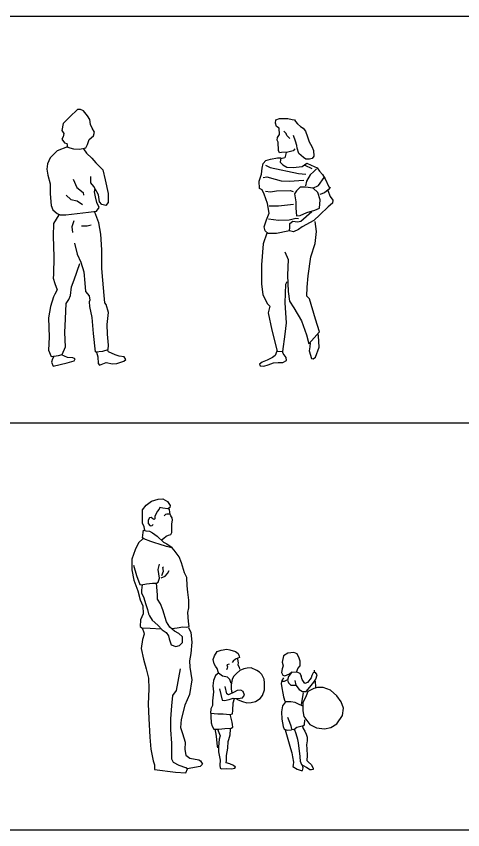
# Model space of a CAD drawing. Header units: millimetres. Extents: x 80073 to 99926, y 37306 to 52946.
# Drawn here: x 83526 to 86163, y 42602 to 47403 of the extents above; entities that cross this region are included whole.
import ezdxf

# ---------------------------------------------------------------- set-up
doc = ezdxf.new("R2010")
doc.units = ezdxf.units.MM
doc.layers.add('www.cad-blocks.net', color=7, linetype='Continuous')

# ---------------------------------------------------------------- blocks, each defined once
blk = doc.blocks.new('A$C51332243')
at = {"linetype": 'ByBlock'}
for p, q in [((0.1812, 1.5153), (0.1348, 1.4721)), ((0.1988, 1.5153), (0.1812, 1.5153)), ((0.2165, 1.5073), (0.1988, 1.5153)), ((0.2409, 1.4775), (0.2165, 1.5073)), ((0.1348, 1.4721), (0.0972, 1.4317)), ((0.2541, 1.4559), (0.2409, 1.4775)), ((0.2586, 1.4263), (0.2541, 1.4559)), ((0.0972, 1.4317), (0.0884, 1.3912)), ((0.2674, 1.4047), (0.2586, 1.4263)), ((0.2807, 1.3804), (0.2674, 1.4047)), ((0.0884, 1.3912), (0.0995, 1.3724)), ((0.0972, 1.3534), (0.0884, 1.34)), ((0.0995, 1.3724), (0.0972, 1.3534)), ((0.2497, 1.3372), (0.2762, 1.3588)), ((0.2762, 1.3588), (0.2807, 1.3804)), ((0.0884, 1.34), (0.1039, 1.3184)), ((0.1039, 1.3184), (0.1172, 1.313)), ((0.1172, 1.313), (0.1216, 1.2914)), ((0.2298, 1.2886), (0.2409, 1.3076)), ((0.2409, 1.3076), (0.2497, 1.3372)), ((0.0619, 1.2698), (0.02, 1.2293)), ((0.1216, 1.294), (0.0619, 1.2698)), ((0.1216, 1.2914), (0.1569, 1.2832)), ((0.1569, 1.2832), (0.1923, 1.2806)), ((0.1923, 1.2806), (0.2298, 1.2886)), ((0.2165, 1.2832), (0.2342, 1.2563)), ((0.2342, 1.2563), (0.2651, 1.2267)), ((0.02, 1.2293), (0.0044, 1.1943)), ((0.2651, 1.2267), (0.2895, 1.1997)), ((0.0044, 1.1943), (0, 1.1619)), ((0, 1.1619), (0.0067, 1.1268)), ((0.2895, 1.1997), (0.3314, 1.1591)), ((0.3314, 1.1591), (0.3447, 1.0998)), ((0.0067, 1.1268), (0.02, 1.0756)), ((0.2607, 1.081), (0.2607, 1.1188)), ((0.02, 1.0756), (0.02, 1.0162)), ((0.1547, 1.1026), (0.1768, 1.054)), ((0.2784, 1.0594), (0.2607, 1.081)), ((0.3049, 1.0108), (0.2784, 1.0594)), ((0.3447, 1.0998), (0.3623, 1.0188)), ((0.02, 1.0162), (0.0265, 0.9487)), ((0.1768, 1.054), (0.2144, 1.0242)), ((0.2144, 1.0242), (0.2165, 1.0081)), ((0.2807, 1.0296), (0.2851, 1.0486)), ((0.2872, 1), (0.2807, 1.0296)), ((0.3116, 0.9703), (0.3049, 1.0108)), ((0.3623, 1.0188), (0.3623, 0.9649)), ((0.1149, 1.0081), (0.1414, 0.9839)), ((0.1414, 0.9839), (0.179, 0.9757)), ((0.179, 0.9757), (0.21, 0.9541)), ((0.2961, 0.9649), (0.2872, 1)), ((0.3093, 0.9353), (0.2961, 0.9649)), ((0.3248, 0.9541), (0.3116, 0.9703)), ((0.3623, 0.9649), (0.3491, 0.9487)), ((0.0265, 0.9487), (0.0354, 0.9217)), ((0.0354, 0.9217), (0.0619, 0.9001)), ((0.2453, 0.9083), (0.2939, 0.9137)), ((0.2939, 0.9137), (0.3093, 0.9353)), ((0.3491, 0.9487), (0.3248, 0.9541)), ((0.0704, 0.8931), (0.0394, 0.8423)), ((0.0619, 0.9001), (0.0795, 0.8921)), ((0.0795, 0.8921), (0.1127, 0.8921)), ((0.1127, 0.8921), (0.179, 0.9001)), ((0.179, 0.9001), (0.2453, 0.9083)), ((0.3066, 0.8455), (0.2832, 0.9088)), ((0.0394, 0.8423), (0.0367, 0.7662)), ((0.1593, 0.8575), (0.148, 0.8212)), ((0.148, 0.8212), (0.1522, 0.7883)), ((0.2046, 0.828), (0.2373, 0.828)), ((0.2373, 0.828), (0.2612, 0.8333)), ((0.3196, 0.779), (0.3066, 0.8455)), ((0.3248, 0.6871), (0.3196, 0.779)), ((0.0367, 0.7662), (0.0419, 0.6459)), ((0.1639, 0.725), (0.1794, 0.6617)), ((0.3248, 0.5762), (0.3248, 0.6871)), ((0.0419, 0.6459), (0.0394, 0.5412)), ((0.1794, 0.6617), (0.2002, 0.6142)), ((0.1614, 0.5097), (0.1951, 0.6047)), ((0.2002, 0.6142), (0.2184, 0.5571)), ((0.3299, 0.5064), (0.3248, 0.5762)), ((0.0394, 0.5412), (0.0367, 0.5192)), ((0.2184, 0.5571), (0.2236, 0.4905)), ((0.0367, 0.5192), (0.0471, 0.4874)), ((0.0471, 0.4874), (0.0601, 0.4493)), ((0.1457, 0.4685), (0.1614, 0.5097)), ((0.2236, 0.4905), (0.2287, 0.4398)), ((0.3377, 0.4176), (0.3299, 0.5064)), ((0.0601, 0.4493), (0.0471, 0.424)), ((0.1406, 0.4176), (0.1457, 0.4685)), ((0.2287, 0.4398), (0.2496, 0.4145)), ((0.0394, 0.4081), (0.0212, 0.3512)), ((0.0471, 0.424), (0.0394, 0.4081)), ((0.1146, 0.3702), (0.1302, 0.3923)), ((0.1302, 0.3923), (0.1406, 0.4176)), ((0.2496, 0.4145), (0.2547, 0.3892)), ((0.2547, 0.3892), (0.2496, 0.3797)), ((0.3429, 0.3733), (0.3377, 0.4176)), ((0.0212, 0.3512), (0.0107, 0.2847)), ((0.1094, 0.2783), (0.1146, 0.3702)), ((0.2496, 0.3797), (0.2521, 0.3512)), ((0.2521, 0.3512), (0.2651, 0.2878)), ((0.3507, 0.3638), (0.3429, 0.3733)), ((0.3637, 0.3162), (0.3507, 0.3638)), ((0.3559, 0.2466), (0.3637, 0.3162)), ((0.0107, 0.2847), (0.0134, 0.1705)), ((0.1069, 0.199), (0.1094, 0.2783)), ((0.2651, 0.2878), (0.2729, 0.1928)), ((0.3586, 0.1895), (0.3559, 0.2466)), ((0.1094, 0.1135), (0.1069, 0.199)), ((0.2729, 0.1928), (0.2859, 0.085)), ((0.0134, 0.1705), (0.0107, 0.0945)), ((0.3637, 0.123), (0.3586, 0.1895)), ((0.0912, 0.0692), (0.1094, 0.1135)), ((0.3299, 0.0881), (0.3611, 0.0976)), ((0.3611, 0.0976), (0.3637, 0.123)), ((0.0107, 0.0945), (0.0264, 0.0564)), ((0.0264, 0.0564), (0.0679, 0.0628)), ((0.0403, 0.0577), (0.0336, 0.0425)), ((0.0679, 0.0628), (0.0912, 0.0692)), ((0.1213, 0.0507), (0.0866, 0.0672)), ((0.1541, 0.0495), (0.1213, 0.0507)), ((0.1667, 0.0425), (0.1541, 0.0495)), ((0.2859, 0.085), (0.3299, 0.0881)), ((0.293, 0.0824), (0.3017, 0.0543)), ((0.3017, 0.0543), (0.3026, 0.0154)), ((0.3643, 0.0849), (0.3575, 0.0955)), ((0.4029, 0.0661), (0.3643, 0.0849)), ((0.427, 0.0589), (0.4029, 0.0661)), ((0.4559, 0.0543), (0.427, 0.0589)), ((0.4656, 0.0389), (0.4559, 0.0543)), ((0.0336, 0.0425), (0.0268, 0.0235)), ((0.0268, 0.0235), (0.0375, 0)), ((0.0375, 0), (0.1194, 0.019)), ((0.1194, 0.019), (0.1608, 0.0307)), ((0.1608, 0.0307), (0.1667, 0.0425)), ((0.3026, 0.0154), (0.3103, 0.0047)), ((0.3103, 0.0047), (0.3499, 0.0213)), ((0.3499, 0.0213), (0.3884, 0.0142)), ((0.3884, 0.0142), (0.4126, 0.0154)), ((0.4126, 0.0154), (0.4539, 0.0283)), ((0.4539, 0.0283), (0.4656, 0.0389))]:
    blk.add_line(p, q, dxfattribs=at)
blk = doc.blocks.new('A$C45892A44')
at = {"linetype": 'ByBlock'}
for p, q in [((0.095, 1.433), (0.0983, 1.4527)), ((0.0983, 1.4527), (0.12, 1.4624)), ((0.12, 1.4624), (0.1393, 1.4624)), ((0.1393, 1.4624), (0.1689, 1.4624)), ((0.1689, 1.4624), (0.194, 1.4553)), ((0.194, 1.4553), (0.2075, 1.4527)), ((0.2075, 1.4527), (0.2133, 1.4441)), ((0.2133, 1.4441), (0.2268, 1.4303)), ((0.1017, 1.415), (0.095, 1.433)), ((0.1166, 1.4038), (0.1017, 1.415)), ((0.12, 1.3664), (0.1166, 1.4038)), ((0.2268, 1.4303), (0.2439, 1.415)), ((0.2439, 1.415), (0.2598, 1.4038)), ((0.2598, 1.4038), (0.2735, 1.3859)), ((0.1053, 1.3344), (0.1075, 1.3485)), ((0.1075, 1.3485), (0.12, 1.3664)), ((0.1598, 1.3735), (0.146, 1.3873)), ((0.1632, 1.3608), (0.1598, 1.3735)), ((0.1815, 1.3441), (0.1632, 1.3608)), ((0.2143, 1.3276), (0.2029, 1.3608)), ((0.2735, 1.3859), (0.2849, 1.3526)), ((0.2849, 1.3526), (0.295, 1.3246)), ((0.1121, 1.322), (0.1053, 1.3344)), ((0.1142, 1.2734), (0.1121, 1.322)), ((0.2224, 1.3026), (0.2143, 1.3276)), ((0.2246, 1.2858), (0.2224, 1.3026)), ((0.295, 1.3246), (0.3111, 1.297)), ((0.3111, 1.297), (0.3201, 1.272)), ((0.12, 1.2596), (0.1142, 1.2734)), ((0.1313, 1.2608), (0.12, 1.2596)), ((0.1689, 1.2623), (0.1313, 1.2608)), ((0.1588, 1.2602), (0.1509, 1.2293)), ((0.1996, 1.2705), (0.1689, 1.2623)), ((0.2099, 1.2817), (0.1996, 1.2705)), ((0.2338, 1.2552), (0.2246, 1.2858)), ((0.2622, 1.2317), (0.2338, 1.2552)), ((0.3201, 1.272), (0.3225, 1.2387)), ((0.0236, 1.1966), (0.0393, 1.214)), ((0.0393, 1.214), (0.066, 1.2216)), ((0.066, 1.2216), (0.1085, 1.2293)), ((0.1085, 1.2293), (0.1273, 1.2293)), ((0.1273, 1.2293), (0.1227, 1.2043)), ((0.1227, 1.2043), (0.1383, 1.1872)), ((0.1509, 1.2293), (0.1273, 1.2237)), ((0.2757, 1.2219), (0.2622, 1.2317)), ((0.2962, 1.2205), (0.2757, 1.2219)), ((0.3121, 1.2249), (0.2962, 1.2205)), ((0.3225, 1.2387), (0.3121, 1.2249)), ((0.0125, 1.1334), (0.0174, 1.1681)), ((0.0174, 1.1681), (0.0236, 1.1966)), ((0.0378, 1.1852), (0.0643, 1.1719)), ((0.0643, 1.1719), (0.2311, 1.1372)), ((0.1383, 1.1872), (0.1634, 1.1737)), ((0.1634, 1.1737), (0.2012, 1.1719)), ((0.2012, 1.1719), (0.2531, 1.1775)), ((0.2531, 1.1775), (0.2813, 1.1987)), ((0.2687, 1.1852), (0.3097, 1.166)), ((0.2813, 1.1987), (0.3066, 1.1852)), ((0.3066, 1.1852), (0.341, 1.1698)), ((0.3379, 1.1643), (0.3222, 1.1487)), ((0.341, 1.1698), (0.3552, 1.1507)), ((0, 1.0913), (0.0125, 1.1334)), ((0.0236, 1.1142), (0.0456, 1.1163)), ((0.0456, 1.1163), (0.0942, 1.1027)), ((0.2311, 1.1372), (0.275, 1.1334)), ((0.3003, 1.1295), (0.2798, 1.0913)), ((0.3222, 1.1487), (0.3003, 1.1295)), ((0.3504, 1.0663), (0.3834, 1.1142)), ((0.3552, 1.1507), (0.3726, 1.1316)), ((0.3726, 1.1316), (0.3883, 1.1045)), ((0.3883, 1.1045), (0.4102, 1.0586)), ((0.0017, 1.0489), (0, 1.0913)), ((0.0942, 1.1027), (0.1289, 1.093)), ((0.1289, 1.093), (0.1759, 1.0913)), ((0.1759, 1.0913), (0.2625, 1.0969)), ((0.242, 1.0565), (0.22, 1.0336)), ((0.2735, 1.0565), (0.242, 1.0565)), ((0.2798, 1.0913), (0.2735, 1.0642)), ((0.3191, 1.0509), (0.2735, 1.0565)), ((0.316, 1.0509), (0.3504, 1.0663)), ((0.4102, 1.0586), (0.4181, 1.0548)), ((0.0174, 1.0395), (0.0017, 1.0489)), ((0.0299, 1.0145), (0.0174, 1.0395)), ((0.0487, 0.9588), (0.0299, 1.0145)), ((0.0378, 1.0318), (0.066, 1.028)), ((0.066, 1.028), (0.1022, 1.0336)), ((0.1022, 1.0336), (0.1824, 1.0374)), ((0.1824, 1.0374), (0.2012, 1.0298)), ((0.22, 1.0336), (0.209, 1.0162)), ((0.209, 1.0162), (0.2155, 0.9703)), ((0.3458, 1.0242), (0.3191, 1.0509)), ((0.3598, 0.9818), (0.3458, 1.0242)), ((0.3851, 1.0221), (0.3584, 1.0124)), ((0.4071, 1.0395), (0.3851, 1.0221)), ((0.4056, 1.0356), (0.4181, 1.0009)), ((0.4181, 1.0548), (0.4071, 1.0395)), ((0.2155, 0.9703), (0.2155, 0.9321)), ((0.3552, 0.9321), (0.3598, 0.9818)), ((0.4321, 0.9627), (0.4071, 0.9397)), ((0.4181, 1.0009), (0.4338, 0.98)), ((0.4338, 0.98), (0.4321, 0.9627)), ((0.0581, 0.9032), (0.0487, 0.9588)), ((0.0581, 0.9453), (0.1133, 0.9453)), ((0.1133, 0.9453), (0.2027, 0.955)), ((0.2155, 0.9321), (0.22, 0.8879)), ((0.2451, 0.8552), (0.3111, 0.9126)), ((0.2813, 0.907), (0.3285, 0.9203)), ((0.3285, 0.9203), (0.3552, 0.9321)), ((0.4071, 0.9397), (0.3584, 0.8935)), ((0.0424, 0.8629), (0.0581, 0.9032)), ((0.0549, 0.8685), (0.1133, 0.8608)), ((0.1776, 0.8629), (0.2169, 0.8723)), ((0.2169, 0.8723), (0.2311, 0.8705)), ((0.22, 0.8879), (0.242, 0.8897)), ((0.242, 0.8897), (0.2813, 0.907)), ((0.3584, 0.8935), (0.3222, 0.8591)), ((0.0299, 0.8226), (0.0424, 0.8629)), ((0.0347, 0.7976), (0.0299, 0.8226)), ((0.1133, 0.8608), (0.1776, 0.8629)), ((0.1793, 0.7976), (0.1808, 0.8205)), ((0.1808, 0.8417), (0.1981, 0.8552)), ((0.1808, 0.8205), (0.1808, 0.8417)), ((0.1981, 0.8552), (0.2263, 0.8514)), ((0.2263, 0.8514), (0.2451, 0.8552)), ((0.2531, 0.8226), (0.2326, 0.8073)), ((0.3222, 0.8591), (0.2531, 0.8226)), ((0.3379, 0.794), (0.3297, 0.8535)), ((0.0451, 0.784), (0.0234, 0.721)), ((0.0518, 0.7823), (0.0347, 0.7976)), ((0.1022, 0.7823), (0.0518, 0.7823)), ((0.1697, 0.7958), (0.1022, 0.7823)), ((0.1793, 0.7979), (0.1697, 0.7958)), ((0.2027, 0.792), (0.1793, 0.7976)), ((0.2326, 0.8073), (0.2027, 0.792)), ((0.3297, 0.7243), (0.3379, 0.794)), ((0.0234, 0.721), (0.0125, 0.5986)), ((0.3054, 0.6451), (0.3297, 0.7243)), ((0.1509, 0.6748), (0.1699, 0.6283)), ((0.1699, 0.6283), (0.167, 0.5359)), ((0.289, 0.5324), (0.3054, 0.6451)), ((0.0125, 0.5986), (0.0125, 0.4862)), ((0.167, 0.5359), (0.1699, 0.44)), ((0.2837, 0.4662), (0.289, 0.5324)), ((0.0125, 0.4862), (0.0207, 0.42)), ((0.1535, 0.3738), (0.1562, 0.4829)), ((0.1562, 0.4829), (0.1644, 0.4994)), ((0.1699, 0.44), (0.1779, 0.3835)), ((0.281, 0.4135), (0.2837, 0.4662)), ((0.0207, 0.42), (0.048, 0.367)), ((0.2972, 0.3967), (0.281, 0.4135)), ((0.3323, 0.2778), (0.2972, 0.3967)), ((0.048, 0.367), (0.0615, 0.3537)), ((0.0615, 0.3537), (0.0533, 0.314)), ((0.1617, 0.2546), (0.1535, 0.3738)), ((0.1779, 0.3835), (0.2051, 0.3437)), ((0.2051, 0.3437), (0.2485, 0.2678)), ((0.0533, 0.314), (0.075, 0.2116)), ((0.1535, 0.1884), (0.1617, 0.2546)), ((0.2485, 0.2678), (0.2781, 0.1851)), ((0.3567, 0.2016), (0.3323, 0.2778)), ((0.075, 0.2116), (0.1048, 0.0892)), ((0.3405, 0.1851), (0.3567, 0.2016)), ((0.14, 0.0859), (0.1535, 0.1884)), ((0.2781, 0.1851), (0.2919, 0.1321)), ((0.2919, 0.1321), (0.3405, 0.1851)), ((0.3495, 0.1789), (0.3454, 0.1916)), ((0.3536, 0.1115), (0.3495, 0.1789)), ((0.2984, 0.1136), (0.2952, 0.0898)), ((0.3008, 0.1383), (0.2984, 0.1136)), ((0.3323, 0.0533), (0.3536, 0.1115)), ((0.0781, 0.0512), (0.0458, 0.0356)), ((0.0935, 0.0621), (0.0781, 0.0512)), ((0.1041, 0.088), (0.0935, 0.0621)), ((0.1048, 0.0892), (0.14, 0.0859)), ((0.1412, 0.0742), (0.1371, 0.0859)), ((0.1583, 0.0503), (0.1412, 0.0742)), ((0.1615, 0.0336), (0.1583, 0.0503)), ((0.2952, 0.0898), (0.308, 0.0444)), ((0.3186, 0.0424), (0.3323, 0.0533)), ((0.0166, 0.0235), (0.0005, 0.0118)), ((0.0005, 0.0118), (0.0053, 0.0009)), ((0.0053, 0.0009), (0.027, 0)), ((0.0458, 0.0356), (0.0166, 0.0235)), ((0.027, 0), (0.053, 0.0068)), ((0.053, 0.0068), (0.0839, 0.0185)), ((0.0839, 0.0185), (0.1121, 0.0218)), ((0.1121, 0.0218), (0.1388, 0.0218)), ((0.1388, 0.0218), (0.1615, 0.0336)), ((0.308, 0.0444), (0.3186, 0.0424))]:
    blk.add_line(p, q, dxfattribs=at)
blk = doc.blocks.new('A$C063C7331')
at = {"linetype": 'ByBlock'}
for p, q in [((0.0848, 1.58), (0.1164, 1.6038)), ((0.1164, 1.6038), (0.1566, 1.6147)), ((0.1566, 1.6147), (0.1841, 1.617)), ((0.1841, 1.617), (0.2125, 1.6014)), ((0.2125, 1.6014), (0.2272, 1.5788)), ((0.0634, 1.4961), (0.0643, 1.5523)), ((0.0643, 1.5523), (0.0848, 1.58)), ((0.1506, 1.5417), (0.1369, 1.5129)), ((0.1615, 1.5561), (0.1506, 1.5417)), ((0.1663, 1.5655), (0.1615, 1.5561)), ((0.1831, 1.562), (0.1663, 1.5655)), ((0.2135, 1.5585), (0.1831, 1.562)), ((0.2244, 1.5655), (0.2135, 1.5585)), ((0.2234, 1.5535), (0.2193, 1.5597)), ((0.2253, 1.5382), (0.2234, 1.5535)), ((0.2272, 1.5788), (0.2244, 1.5655)), ((0.2263, 1.5261), (0.2253, 1.5382)), ((0.0634, 1.4734), (0.0634, 1.4961)), ((0.1046, 1.5046), (0.0976, 1.4914)), ((0.0976, 1.4914), (0.0976, 1.4711)), ((0.1145, 1.507), (0.1046, 1.5046)), ((0.1251, 1.4996), (0.1145, 1.507)), ((0.1321, 1.4961), (0.1251, 1.4996)), ((0.1369, 1.4996), (0.1321, 1.4961)), ((0.1369, 1.5129), (0.1369, 1.4996)), ((0.1998, 1.5238), (0.1918, 1.5164)), ((0.2085, 1.5273), (0.1998, 1.5238)), ((0.2212, 1.5261), (0.2085, 1.5273)), ((0.2311, 1.5164), (0.2263, 1.5261)), ((0.2381, 1.5046), (0.2311, 1.5164)), ((0.2419, 1.4914), (0.2381, 1.5046)), ((0.24, 1.4805), (0.2419, 1.4914)), ((0.0733, 1.4517), (0.0634, 1.4734)), ((0.0771, 1.4314), (0.0733, 1.4517)), ((0.0976, 1.4711), (0.1094, 1.4578)), ((0.1094, 1.4578), (0.1212, 1.4602)), ((0.1212, 1.4602), (0.1272, 1.4661)), ((0.2371, 1.4673), (0.24, 1.4805)), ((0.2371, 1.4505), (0.2371, 1.4673)), ((0.2371, 1.4193), (0.2371, 1.4505)), ((0.0643, 1.3869), (0.0682, 1.4181)), ((0.0682, 1.4181), (0.0692, 1.4325)), ((0.0692, 1.4325), (0.0839, 1.429)), ((0.0839, 1.429), (0.1046, 1.4255)), ((0.1046, 1.4255), (0.1231, 1.4169)), ((0.1231, 1.4169), (0.1506, 1.3966)), ((0.1506, 1.3966), (0.188, 1.3619)), ((0.1899, 1.3857), (0.2036, 1.3978)), ((0.2036, 1.3978), (0.2174, 1.4025)), ((0.2174, 1.4025), (0.2311, 1.4063)), ((0.2311, 1.4063), (0.2371, 1.4193)), ((0.0395, 1.3575), (0.0207, 1.3154)), ((0.067, 1.3828), (0.0395, 1.3575)), ((0.0723, 1.381), (0.0643, 1.3869)), ((0.1123, 1.3654), (0.0723, 1.381)), ((0.1369, 1.3572), (0.1123, 1.3654)), ((0.1624, 1.3487), (0.1369, 1.3572)), ((0.2056, 1.3354), (0.1624, 1.3487)), ((0.1742, 1.374), (0.1899, 1.3857)), ((0.188, 1.3619), (0.2075, 1.3522)), ((0.2075, 1.3522), (0.2381, 1.3295)), ((0.0207, 1.3154), (0, 1.261)), ((0.2371, 1.3272), (0.2056, 1.3354)), ((0.2511, 1.3133), (0.2371, 1.3301)), ((0.2803, 1.2757), (0.2511, 1.3133)), ((0, 1.261), (0.0019, 1.198)), ((0.294, 1.2401), (0.2803, 1.2757)), ((0.0104, 1.2254), (0.0294, 1.1644)), ((0.1564, 1.2001), (0.1634, 1.2315)), ((0.1839, 1.2127), (0.1875, 1.2168)), ((0.1875, 1.1898), (0.1839, 1.2127)), ((0.3128, 1.1812), (0.294, 1.2401)), ((0.0019, 1.198), (0.0137, 1.1371)), ((0.0294, 1.1644), (0.0482, 1.1121)), ((0.1634, 1.1497), (0.1564, 1.2001)), ((0.1737, 1.1518), (0.1976, 1.1603)), ((0.1771, 1.1644), (0.1875, 1.1898)), ((0.1976, 1.1603), (0.2116, 1.1771)), ((0.2116, 1.1771), (0.2217, 1.1939)), ((0.3248, 1.1539), (0.3128, 1.1812)), ((0.3282, 1.1035), (0.3248, 1.1539)), ((0.0137, 1.1371), (0.0361, 1.0741)), ((0.0482, 1.1121), (0.0569, 1.11)), ((0.0569, 1.11), (0.0877, 1.1162)), ((0.0619, 1.1088), (0.0574, 1.0788)), ((0.0877, 1.1162), (0.1239, 1.1203)), ((0.1239, 1.1203), (0.1463, 1.1203)), ((0.1463, 1.1203), (0.1564, 1.1247)), ((0.1523, 1.0488), (0.1463, 1.1218)), ((0.1564, 1.1247), (0.1634, 1.1497)), ((0.0361, 1.0741), (0.0499, 1.0217)), ((0.0574, 1.0788), (0.0574, 1.062)), ((0.0574, 1.062), (0.0711, 1.0338)), ((0.3318, 1.0659), (0.3282, 1.1035)), ((0.3369, 1.0197), (0.3318, 1.0659)), ((0.0499, 1.0217), (0.0653, 0.9861)), ((0.0711, 1.0338), (0.0819, 1.0002)), ((0.1523, 1.0247), (0.1523, 1.0488)), ((0.1709, 0.9982), (0.1523, 1.0247)), ((0.3369, 0.9735), (0.3369, 1.0197)), ((0.0653, 0.9861), (0.067, 0.9379)), ((0.0819, 1.0002), (0.0942, 0.9646)), ((0.0942, 0.9646), (0.1002, 0.9384)), ((0.1846, 0.9629), (0.1709, 0.9982)), ((0.206, 0.8917), (0.1846, 0.9629)), ((0.3318, 0.9461), (0.3369, 0.9735)), ((0.067, 0.9379), (0.0516, 0.9022)), ((0.1002, 0.9384), (0.1048, 0.9273)), ((0.1048, 0.9273), (0.1217, 0.9011)), ((0.3352, 0.8937), (0.3318, 0.9461)), ((0.0516, 0.9022), (0.0499, 0.8643)), ((0.0499, 0.8643), (0.0602, 0.856)), ((0.1217, 0.9011), (0.154, 0.8711)), ((0.154, 0.8711), (0.18, 0.8431)), ((0.2244, 0.8599), (0.206, 0.8917)), ((0.3265, 0.8602), (0.3403, 0.8643)), ((0.3403, 0.8643), (0.3352, 0.8937)), ((0.0602, 0.856), (0.1101, 0.854)), ((0.061, 0.8549), (0.0718, 0.8281)), ((0.0747, 0.8181), (0.0636, 0.7878)), ((0.0718, 0.8281), (0.0747, 0.8181)), ((0.1101, 0.854), (0.1737, 0.8496)), ((0.18, 0.8431), (0.2029, 0.8281)), ((0.2029, 0.8281), (0.2183, 0.8093)), ((0.2535, 0.8354), (0.2244, 0.8599)), ((0.2371, 0.8519), (0.2682, 0.856)), ((0.2781, 0.8225), (0.2535, 0.8354)), ((0.2682, 0.856), (0.3024, 0.8622)), ((0.2995, 0.8037), (0.2781, 0.8225)), ((0.3024, 0.8622), (0.3265, 0.8602)), ((0.3354, 0.8581), (0.3492, 0.8281)), ((0.3492, 0.8281), (0.3547, 0.771)), ((0.0636, 0.7878), (0.0554, 0.7342)), ((0.2183, 0.8093), (0.2215, 0.7907)), ((0.2215, 0.7907), (0.2335, 0.7551)), ((0.2827, 0.7513), (0.2995, 0.7701)), ((0.2995, 0.7701), (0.2995, 0.8037)), ((0.3547, 0.771), (0.3492, 0.7039)), ((0.0554, 0.7342), (0.0692, 0.6704)), ((0.2335, 0.7551), (0.2612, 0.7457)), ((0.2612, 0.7457), (0.2827, 0.7513)), ((0.5041, 0.7153), (0.5282, 0.7244)), ((0.5282, 0.7244), (0.5622, 0.7291)), ((0.5622, 0.7291), (0.5797, 0.7259)), ((0.5797, 0.7259), (0.6137, 0.7153)), ((0.3492, 0.7039), (0.341, 0.6604)), ((0.4814, 0.6691), (0.4891, 0.6905)), ((0.4891, 0.6905), (0.5041, 0.7153)), ((0.6263, 0.6767), (0.6125, 0.6705)), ((0.6137, 0.7153), (0.6289, 0.7044)), ((0.625, 0.6738), (0.6275, 0.6596)), ((0.6364, 0.6814), (0.6263, 0.6767)), ((0.6289, 0.7044), (0.6352, 0.6891)), ((0.6352, 0.6891), (0.6364, 0.6814)), ((0.8966, 0.69), (0.8877, 0.6532)), ((0.9222, 0.7064), (0.8966, 0.69)), ((0.9581, 0.71), (0.9222, 0.7064)), ((0.9776, 0.7026), (0.9581, 0.71)), ((0.9882, 0.677), (0.9776, 0.7026)), ((0.9957, 0.6588), (0.9882, 0.677)), ((0.0692, 0.6704), (0.0855, 0.6136)), ((0.341, 0.6604), (0.3439, 0.6236)), ((0.4877, 0.6443), (0.4814, 0.6691)), ((0.4942, 0.629), (0.4877, 0.6443)), ((0.5055, 0.6152), (0.4942, 0.629)), ((0.5747, 0.6414), (0.5622, 0.6367)), ((0.5622, 0.6367), (0.5658, 0.6261)), ((0.5658, 0.6261), (0.5646, 0.6181)), ((0.5997, 0.6582), (0.5935, 0.6505)), ((0.6125, 0.6705), (0.5997, 0.6582)), ((0.6275, 0.6596), (0.6289, 0.649)), ((0.6289, 0.649), (0.6275, 0.6367)), ((0.6275, 0.6367), (0.634, 0.6243)), ((0.634, 0.6243), (0.6376, 0.612)), ((0.8877, 0.6532), (0.8952, 0.6314)), ((0.8952, 0.6314), (0.8892, 0.6129)), ((0.9807, 0.6149), (0.9957, 0.6314)), ((0.9957, 0.6314), (0.9957, 0.6588)), ((0.0855, 0.6136), (0.0993, 0.5597)), ((0.2641, 0.4861), (0.2889, 0.6136)), ((0.3439, 0.6236), (0.3547, 0.5497)), ((0.513, 0.589), (0.4954, 0.5752)), ((0.5118, 0.5905), (0.5055, 0.6152)), ((0.5356, 0.5705), (0.513, 0.589)), ((0.5646, 0.6181), (0.5595, 0.6076)), ((0.6195, 0.5855), (0.6019, 0.569)), ((0.639, 0.604), (0.6195, 0.5855)), ((0.6619, 0.6134), (0.639, 0.604)), ((0.6814, 0.6176), (0.6619, 0.6134)), ((0.7051, 0.6196), (0.6814, 0.6176)), ((0.7381, 0.6049), (0.7051, 0.6196)), ((0.7542, 0.5946), (0.7381, 0.6049)), ((0.7687, 0.5814), (0.7542, 0.5946)), ((0.7814, 0.5534), (0.7687, 0.5814)), ((0.8892, 0.6129), (0.8848, 0.5928)), ((0.8848, 0.5928), (0.8923, 0.5764)), ((0.8923, 0.5764), (0.9041, 0.5725)), ((0.9041, 0.5725), (0.9311, 0.5837)), ((0.9431, 0.5928), (0.9253, 0.569)), ((0.9311, 0.5837), (0.9463, 0.5964)), ((0.9747, 0.5946), (0.9431, 0.5928)), ((0.9747, 0.5984), (0.9807, 0.6149)), ((0.9942, 0.5855), (0.9747, 0.5946)), ((1.0032, 0.569), (0.9942, 0.5855)), ((1.0721, 0.5911), (1.0632, 0.5746)), ((1.0856, 0.5928), (1.0721, 0.5911)), ((1.0767, 0.6055), (1.0781, 0.5928)), ((1.0962, 0.5781), (1.0856, 0.5928)), ((1.0873, 0.5525), (1.0962, 0.5781)), ((0.0993, 0.5597), (0.1022, 0.4961)), ((0.3547, 0.5497), (0.341, 0.4626)), ((0.4841, 0.5446), (0.479, 0.5137)), ((0.4954, 0.5752), (0.4841, 0.5446)), ((0.5658, 0.5643), (0.5356, 0.5705)), ((0.5797, 0.5505), (0.5658, 0.5643)), ((0.5884, 0.5275), (0.5797, 0.5505)), ((0.5925, 0.5513), (0.5882, 0.5202)), ((0.6019, 0.569), (0.5925, 0.5513)), ((0.7848, 0.5316), (0.7814, 0.5534)), ((0.7848, 0.4901), (0.7848, 0.5316)), ((0.8863, 0.5452), (0.8831, 0.5269)), ((0.8966, 0.5616), (0.8863, 0.5452)), ((0.9012, 0.5396), (0.8906, 0.5396)), ((0.9162, 0.5469), (0.9012, 0.5396)), ((0.9253, 0.569), (0.9207, 0.5469)), ((0.9207, 0.5469), (0.9253, 0.5305)), ((0.9253, 0.5305), (0.9403, 0.5178)), ((0.9627, 0.5452), (0.9701, 0.5178)), ((1.0063, 0.5508), (1.0003, 0.5708)), ((1.0227, 0.5269), (1.0063, 0.5508)), ((1.0376, 0.5325), (1.0227, 0.5269)), ((1.0603, 0.5616), (1.0376, 0.5325)), ((1.0526, 0.5049), (1.0752, 0.536)), ((1.0632, 0.5746), (1.0603, 0.5616)), ((1.0752, 0.536), (1.0873, 0.5525)), ((1.0841, 0.5416), (1.0856, 0.5049)), ((0.1022, 0.4961), (0.0966, 0.4055)), ((0.2422, 0.4558), (0.2641, 0.4861)), ((0.479, 0.5137), (0.4829, 0.4784)), ((0.5181, 0.4966), (0.5255, 0.4625)), ((0.5622, 0.4666), (0.5518, 0.5099)), ((0.5882, 0.5202), (0.5865, 0.4996)), ((0.5865, 0.4996), (0.5891, 0.4778)), ((0.6231, 0.4851), (0.6053, 0.4769)), ((0.6441, 0.4872), (0.6231, 0.4851)), ((0.6585, 0.481), (0.6441, 0.4872)), ((0.6653, 0.4592), (0.6585, 0.481)), ((0.772, 0.4572), (0.7848, 0.4901)), ((0.8831, 0.5269), (0.8863, 0.5013)), ((0.8863, 0.5013), (0.8923, 0.4701)), ((0.9403, 0.5178), (0.9672, 0.5178)), ((0.9701, 0.5178), (0.9882, 0.4922)), ((0.9882, 0.4922), (1.0092, 0.4793)), ((1.04, 0.4804), (1.0294, 0.4545)), ((1.0301, 0.4793), (1.0526, 0.5049)), ((1.0762, 0.4987), (1.04, 0.4804)), ((1.0974, 0.504), (1.0762, 0.4987)), ((1.1314, 0.504), (1.0974, 0.504)), ((1.174, 0.4884), (1.1314, 0.504)), ((1.2121, 0.4545), (1.174, 0.4884)), ((0.2366, 0.3955), (0.2422, 0.4558)), ((0.341, 0.4626), (0.3135, 0.399)), ((0.4829, 0.4784), (0.4778, 0.426)), ((0.5255, 0.4625), (0.5342, 0.4292)), ((0.5484, 0.4272), (0.5764, 0.4333)), ((0.5723, 0.4604), (0.5622, 0.4666)), ((0.6053, 0.4769), (0.5723, 0.4604)), ((0.5764, 0.4333), (0.6002, 0.4416)), ((0.5891, 0.4778), (0.5925, 0.4728)), ((0.5997, 0.4136), (0.6063, 0.4383)), ((0.6002, 0.4416), (0.6265, 0.4395)), ((0.6144, 0.4395), (0.6282, 0.4304)), ((0.6265, 0.4395), (0.6552, 0.4436)), ((0.6552, 0.4436), (0.6653, 0.4592)), ((0.7313, 0.4201), (0.7586, 0.4395)), ((0.7586, 0.4395), (0.772, 0.4572)), ((0.8923, 0.4701), (0.8966, 0.4481)), ((0.8966, 0.4481), (0.9041, 0.4225)), ((1.0032, 0.4024), (1.0138, 0.4719)), ((1.0092, 0.4793), (1.0301, 0.4793)), ((1.0294, 0.4545), (1.0104, 0.413)), ((1.2376, 0.4183), (1.2121, 0.4545)), ((0.0966, 0.4055), (0.1022, 0.3216)), ((0.2311, 0.3184), (0.2366, 0.3955)), ((0.3135, 0.399), (0.2916, 0.3152)), ((0.4764, 0.3983), (0.4677, 0.3783)), ((0.4778, 0.426), (0.4764, 0.3983)), ((0.5342, 0.4292), (0.5484, 0.4272)), ((0.5973, 0.3677), (0.5997, 0.4136)), ((0.6282, 0.4304), (0.6552, 0.4201)), ((0.6552, 0.4201), (0.6798, 0.4127)), ((0.6798, 0.4127), (0.7051, 0.4157)), ((0.7051, 0.4157), (0.7313, 0.4201)), ((0.8906, 0.3951), (0.8848, 0.3604)), ((0.9087, 0.4189), (0.8906, 0.3951)), ((0.9403, 0.4189), (0.9087, 0.4189)), ((0.9658, 0.4151), (0.9403, 0.4189)), ((0.9851, 0.406), (0.9658, 0.4151)), ((1.0106, 0.3933), (0.9851, 0.406)), ((1.0104, 0.413), (1.0104, 0.3662)), ((1.2504, 0.3818), (1.2376, 0.4183)), ((0.4677, 0.3783), (0.465, 0.3521)), ((0.465, 0.3521), (0.5091, 0.3492)), ((0.4682, 0.3512), (0.4682, 0.3318)), ((0.5091, 0.3492), (0.5395, 0.3477)), ((0.5395, 0.3477), (0.5797, 0.3445)), ((0.5797, 0.3445), (0.5949, 0.3477)), ((0.5841, 0.3383), (0.5829, 0.3433)), ((0.5935, 0.2983), (0.5841, 0.3383)), ((0.5949, 0.3477), (0.5973, 0.3677)), ((0.8848, 0.3604), (0.8863, 0.3162)), ((1.0104, 0.3662), (1.0166, 0.3327)), ((1.2121, 0.2886), (1.2441, 0.3377)), ((1.2441, 0.3377), (1.2504, 0.3818)), ((0.1022, 0.3216), (0.1077, 0.211)), ((0.2311, 0.2548), (0.2311, 0.3184)), ((0.2916, 0.3152), (0.2889, 0.2681)), ((0.4682, 0.3318), (0.4691, 0.2959)), ((0.4691, 0.2959), (0.4756, 0.2753)), ((0.5956, 0.2856), (0.5935, 0.2983)), ((0.8863, 0.3162), (0.8937, 0.2741)), ((0.9193, 0.3292), (0.9328, 0.2997)), ((0.9328, 0.2997), (0.9403, 0.278)), ((1.0166, 0.3327), (1.0528, 0.2859)), ((1.0198, 0.2833), (1.0227, 0.3127)), ((1.1759, 0.2677), (1.2121, 0.2886)), ((0.2366, 0.1742), (0.2311, 0.2548)), ((0.2889, 0.2681), (0.2998, 0.2313)), ((0.4756, 0.2753), (0.485, 0.2585)), ((0.485, 0.2585), (0.5144, 0.2585)), ((0.4903, 0.2574), (0.4956, 0.2379)), ((0.5072, 0.2574), (0.5144, 0.2391)), ((0.5144, 0.2585), (0.5494, 0.2612)), ((0.5494, 0.2612), (0.5882, 0.2635)), ((0.5809, 0.225), (0.5829, 0.2574)), ((0.5882, 0.2635), (0.5978, 0.27)), ((0.5978, 0.27), (0.5956, 0.2856)), ((0.8937, 0.2741), (0.8998, 0.2577)), ((0.8998, 0.2577), (0.9176, 0.2524)), ((0.907, 0.2535), (0.9381, 0.1444)), ((0.9176, 0.2524), (0.9431, 0.2541)), ((0.9403, 0.278), (0.9431, 0.2577)), ((0.9431, 0.2577), (0.9566, 0.2559)), ((0.9566, 0.2559), (0.9747, 0.2688)), ((0.9709, 0.2306), (0.9605, 0.258)), ((0.9747, 0.2688), (1.0063, 0.278)), ((1.0063, 0.278), (1.0106, 0.278)), ((1.0094, 0.2741), (1.0123, 0.2615)), ((1.0106, 0.278), (1.0198, 0.2833)), ((1.0123, 0.2615), (1.0227, 0.2453)), ((1.0227, 0.2453), (1.0311, 0.2282)), ((1.0528, 0.2859), (1.0911, 0.2653)), ((1.0911, 0.2653), (1.1379, 0.26)), ((1.1379, 0.26), (1.1759, 0.2677)), ((0.1077, 0.211), (0.113, 0.1407)), ((0.2998, 0.2313), (0.3164, 0.181)), ((0.4956, 0.2379), (0.4988, 0.2173)), ((0.4988, 0.2173), (0.5007, 0.1944)), ((0.5007, 0.1944), (0.5041, 0.157)), ((0.5166, 0.1982), (0.5135, 0.1544)), ((0.5144, 0.2391), (0.5219, 0.2188)), ((0.5219, 0.2188), (0.5166, 0.1982)), ((0.5694, 0.1841), (0.5744, 0.1967)), ((0.5744, 0.1967), (0.5809, 0.225)), ((0.9812, 0.1973), (0.9709, 0.2306)), ((0.986, 0.1764), (0.9812, 0.1973)), ((1.0311, 0.2282), (1.0357, 0.2097)), ((1.0357, 0.2097), (1.0357, 0.1891)), ((0.2366, 0.1106), (0.2366, 0.1742)), ((0.3164, 0.181), (0.3135, 0.1374)), ((0.5041, 0.157), (0.5072, 0.1467)), ((0.5135, 0.1544), (0.5135, 0.1235)), ((0.5597, 0.1017), (0.5672, 0.1452)), ((0.5672, 0.1452), (0.5694, 0.1841)), ((0.9381, 0.1444), (0.9465, 0.1182)), ((0.9945, 0.0964), (0.986, 0.1764)), ((1.0357, 0.1891), (1.0328, 0.1653)), ((1.0328, 0.1653), (1.0347, 0.1423)), ((0.113, 0.1407), (0.1268, 0.0703)), ((0.2366, 0.0803), (0.2366, 0.1106)), ((0.3135, 0.1374), (0.3191, 0.1039)), ((0.3191, 0.1039), (0.3439, 0.0871)), ((0.5135, 0.1235), (0.5188, 0.0952)), ((0.5597, 0.0734), (0.5597, 0.1017)), ((0.9465, 0.1182), (0.9501, 0.094)), ((0.9971, 0.0664), (0.9945, 0.0964)), ((1.0357, 0.1032), (1.0338, 0.0734)), ((1.0347, 0.1423), (1.0357, 0.1032)), ((0.1268, 0.0703), (0.1352, 0.0468)), ((0.2477, 0.0603), (0.2366, 0.0803)), ((0.2805, 0.0436), (0.2477, 0.0603)), ((0.3439, 0.0871), (0.3959, 0.0771)), ((0.3959, 0.0771), (0.407, 0.0703)), ((0.4179, 0.0503), (0.4041, 0.0368)), ((0.407, 0.0703), (0.4179, 0.0503)), ((0.5188, 0.0952), (0.5219, 0.0758)), ((0.5219, 0.0758), (0.5197, 0.0452)), ((0.5576, 0.0593), (0.5597, 0.0734)), ((0.5788, 0.0528), (0.5576, 0.0593)), ((0.6019, 0.0437), (0.5788, 0.0528)), ((0.9501, 0.094), (0.955, 0.0631)), ((0.953, 0.0481), (0.9521, 0.0367)), ((0.955, 0.0631), (0.953, 0.0481)), ((1.0056, 0.047), (0.9971, 0.0664)), ((1.0338, 0.0734), (1.0412, 0.0652)), ((1.0412, 0.0652), (1.061, 0.0481)), ((1.061, 0.0481), (1.0723, 0.0264)), ((0.1352, 0.0468), (0.1352, 0.02)), ((0.1352, 0.02), (0.2586, 0.0032)), ((0.2586, 0.0032), (0.3191, 0)), ((0.3191, 0.03), (0.2805, 0.0436)), ((0.3301, 0.0232), (0.3191, 0.03)), ((0.3191, 0), (0.3301, 0.0232)), ((0.4041, 0.0368), (0.3273, 0.0232)), ((0.5197, 0.0452), (0.5229, 0.0284)), ((0.5229, 0.0284), (0.5303, 0.0231)), ((0.5303, 0.0231), (0.5588, 0.0258)), ((0.5588, 0.0258), (0.5894, 0.0246)), ((0.5894, 0.0246), (0.6082, 0.0284)), ((0.6135, 0.0334), (0.6019, 0.0437)), ((0.6082, 0.0284), (0.6135, 0.0334)), ((0.9521, 0.0367), (0.9776, 0.0217)), ((0.9776, 0.0217), (1, 0.0137)), ((1, 0.0137), (1.0094, 0.0137)), ((1.0328, 0.0311), (1.0056, 0.047)), ((1.0133, 0.0287), (1.0094, 0.0434)), ((1.0094, 0.0137), (1.0133, 0.0287)), ((1.0516, 0.0184), (1.0328, 0.0311)), ((1.062, 0.0172), (1.0516, 0.0184)), ((1.0723, 0.0196), (1.062, 0.0172)), ((1.0723, 0.0264), (1.0723, 0.0196))]:
    blk.add_line(p, q, dxfattribs=at)
blk = doc.blocks.new('format')
at = {"layer": 'www.cad-blocks.net', "color": 155, "true_color": 0x546d8e}
for p, q in [((82028.4, 47402.7), (99925.9, 47402.7)), ((82028.4, 45002.2), (99925.9, 45002.2)), ((82028.4, 42601.7), (99925.9, 42601.7))]:
    blk.add_line(p, q, dxfattribs=at)

msp = doc.modelspace()

# ---------------------------------------------------------------- block references
at = {"xscale": 1000, "yscale": 1000, "zscale": 1000}
for name, p in [('A$C51332243', (83706.9, 45337.9)), ('A$C45892A44', (84961.1, 45337.9)), ('A$C063C7331', (84207.8, 42937.4))]:
    msp.add_blockref(name, p, dxfattribs=at)
at = {"layer": 'www.cad-blocks.net'}
msp.add_blockref('format', (0, 0), dxfattribs=at)

doc.saveas('drawing.dxf')
